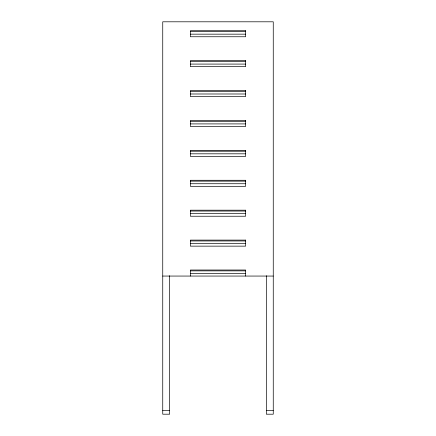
<?xml version="1.0" encoding="UTF-8"?>
<svg xmlns="http://www.w3.org/2000/svg" width="436" height="436" viewBox="0 0 436 436"><rect width="100%" height="100%" fill="white"/><g stroke="black" fill="none" stroke-linecap="round" stroke-linejoin="round"><path stroke-width="0.65" d="M190.374 31.577L245.626 31.577M190.374 34.166L245.626 34.166M190.374 61.487L245.626 61.487M190.374 64.081L245.626 64.081M190.374 91.402L245.626 91.402M190.374 93.991L245.626 93.991M190.374 121.312L245.626 121.312M190.374 123.906L245.626 123.906M190.374 151.227L245.626 151.227M190.374 153.815L245.626 153.815M190.374 181.142L245.626 181.142M190.374 183.73L245.626 183.73M190.374 211.051L245.626 211.051M190.374 213.64L245.626 213.64M190.374 240.966L245.626 240.966M190.374 243.555L245.626 243.555M190.374 270.876L245.626 270.876M190.374 273.47L245.626 273.47M162.742 276.059L273.258 276.059M162.742 410.499L169.648 410.499M266.352 410.499L273.258 410.499M266.352 275.716L266.352 414.2L273.258 414.2L273.258 21.8L162.742 21.8L162.742 414.2L169.648 414.2L169.648 275.716M245.626 276.059L245.626 270.015L190.374 270.015L190.374 276.059M245.626 30.711L190.374 30.711L190.374 36.755L245.626 36.755L245.626 30.711M245.626 60.626L190.374 60.626L190.374 66.67L245.626 66.67L245.626 60.626M245.626 90.535L190.374 90.535L190.374 96.579L245.626 96.579L245.626 90.535M245.626 120.45L190.374 120.45L190.374 126.495L245.626 126.495L245.626 120.45M245.626 150.365L190.374 150.365L190.374 156.41L245.626 156.41L245.626 150.365M245.626 180.275L190.374 180.275L190.374 186.319L245.626 186.319L245.626 180.275M245.626 210.19L190.374 210.19L190.374 216.234L245.626 216.234L245.626 210.19M245.626 240.1L190.374 240.1L190.374 246.144L245.626 246.144L245.626 240.1"/></g></svg>
